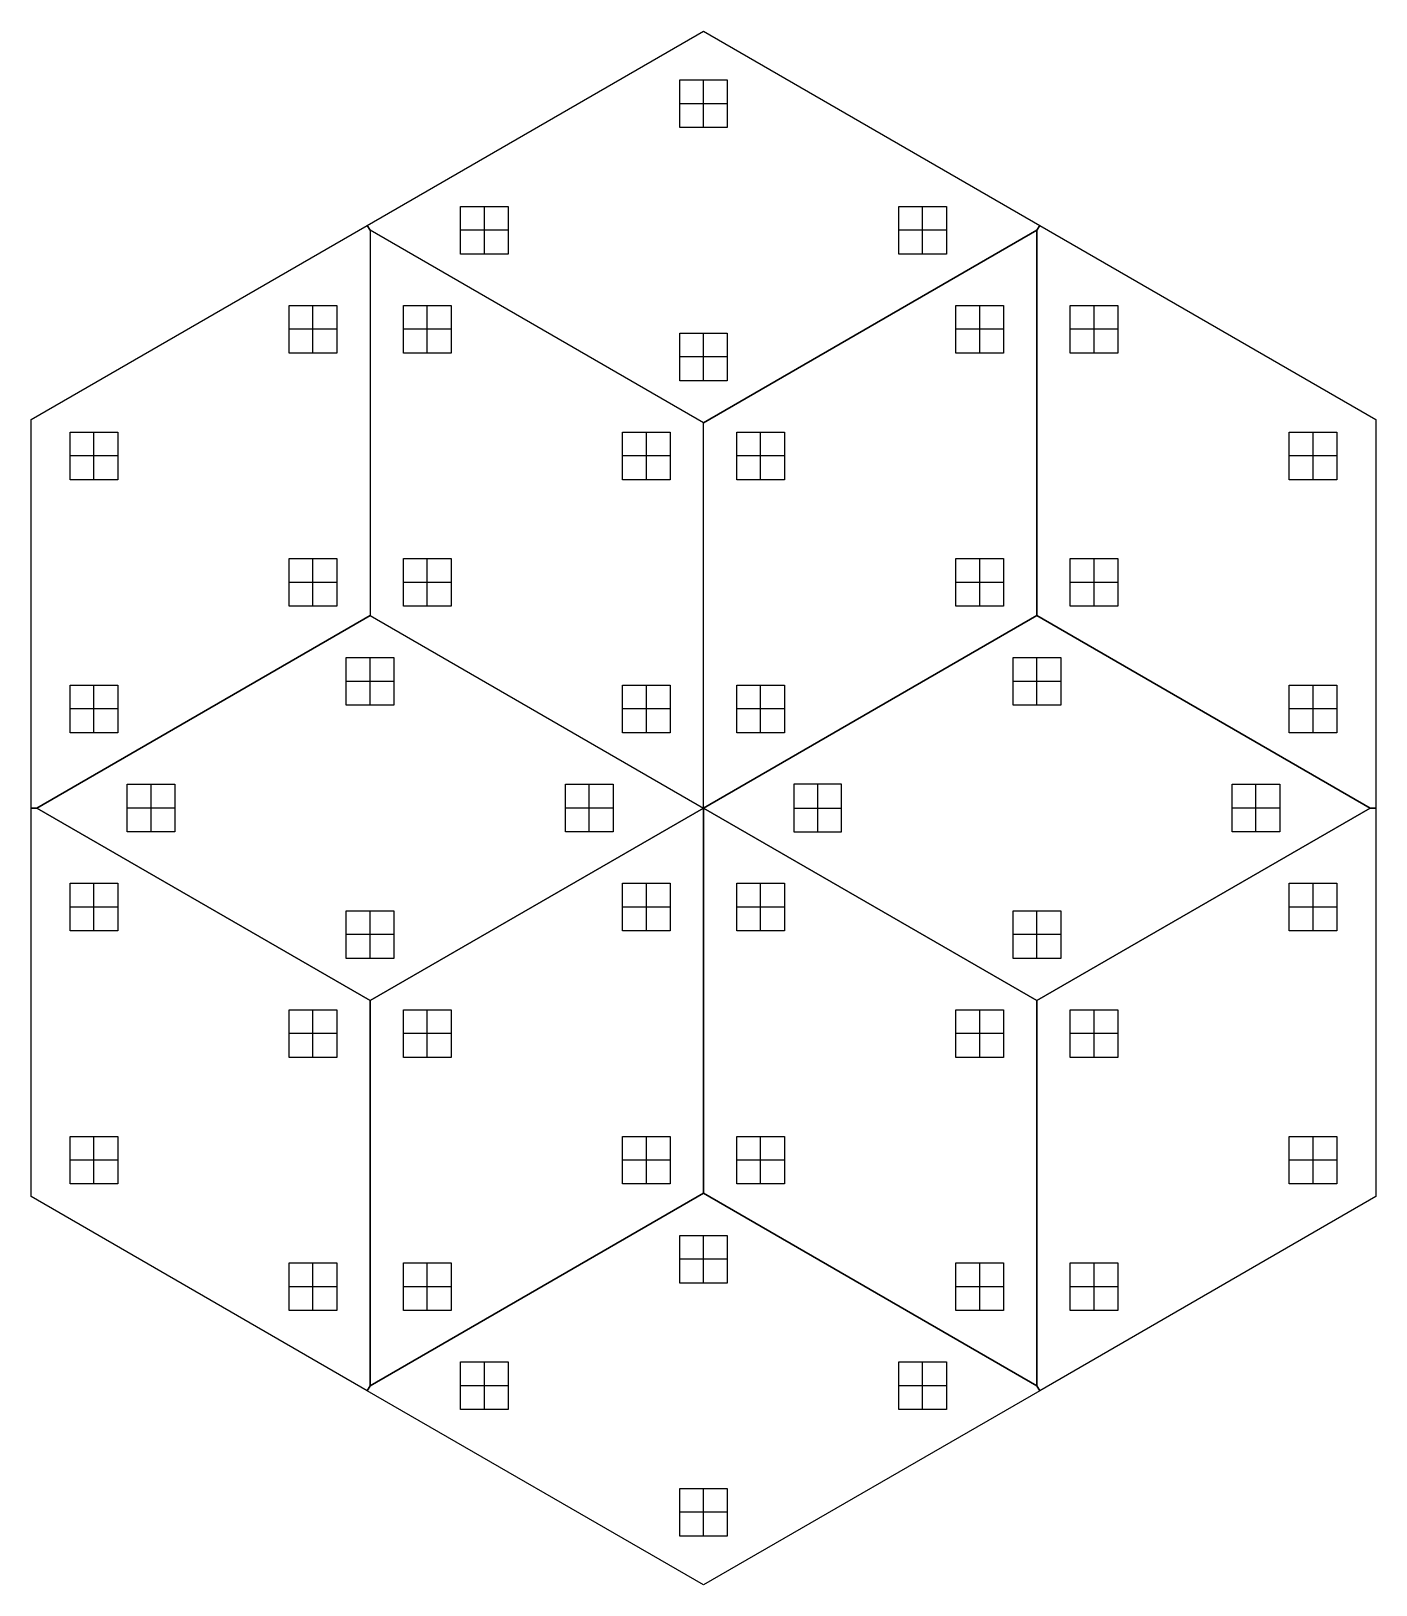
# Model space of a CAD drawing. Header units: millimetres. Extents: x 0 to 141, y 0 to 163.
import ezdxf

# ---------------------------------------------------------------- set-up
doc = ezdxf.new("R2010")
doc.units = ezdxf.units.MM

# ---------------------------------------------------------------- blocks, each defined once
blk = doc.blocks.new('Light')
at = {"color": 0}
blk.add_lwpolyline([(-2.5, -2.5), (-2.5, 2.5), (2.5, 2.5), (2.5, -2.5)], close=True, dxfattribs=at)
at = {"layer": 'Defpoints'}
for p, q in [((0, 2.5), (0, -2.5)), ((-2.5, 0), (2.5, 0))]:
    blk.add_line(p, q, dxfattribs=at)

msp = doc.modelspace()

# ---------------------------------------------------------------- linework, layer by layer
at = {"color": 1}
for points in [[(70.6, 121.94), (35.6, 142.14), (35.3, 142.66), (70.6, 163.04), (105.9, 142.66), (105.6, 142.14), (70.6, 121.94)], [(0, 81.52), (0, 122.28), (35.3, 142.66), (35.6, 142.14), (35.6, 101.73), (0.6, 81.52), (0, 81.52)], [(70.6, 81.52), (70.6, 121.94), (105.6, 142.14), (105.6, 101.73), (70.6, 81.52)], [(105.6, 101.73), (105.6, 142.14), (105.9, 142.66), (141.2, 122.28), (141.2, 81.52), (140.6, 81.52), (105.6, 101.73)], [(0.6, 81.52), (35.6, 101.73), (70.6, 81.52), (35.6, 61.31), (0.6, 81.52)], [(70.6, 81.52), (105.6, 101.73), (140.6, 81.52), (105.6, 61.31), (70.6, 81.52)], [(0, 40.76), (0, 81.52), (0.6, 81.52), (35.6, 61.31), (35.6, 20.9), (35.3, 20.38), (0, 40.76)], [(70.6, 81.52), (70.6, 41.11), (35.6, 20.9), (35.6, 61.31), (70.6, 81.52)], [(70.6, 81.52), (105.6, 61.31), (105.6, 20.9), (70.6, 41.11), (70.6, 81.52)], [(141.2, 81.52), (141.2, 40.76), (105.9, 20.38), (105.6, 20.9), (105.6, 61.31), (140.6, 81.52), (141.2, 81.52)], [(70.6, 41.11), (105.6, 20.9), (105.9, 20.38), (70.6, 0), (35.3, 20.38), (35.6, 20.9), (70.6, 41.11)]]:
    msp.add_lwpolyline(points, dxfattribs=at)

# ---------------------------------------------------------------- block references
at = {"color": 2, "rotation": 180}
for p in [(70.6, 155.42), (47.6, 142.14), (93.6, 142.14), (29.6, 131.75), (41.6, 131.75), (99.6, 131.75), (111.6, 131.75), (70.6, 128.86), (6.6, 118.47), (64.6, 118.47), (76.6, 118.47), (134.6, 118.47), (29.6, 105.19), (41.6, 105.19), (99.6, 105.19), (111.6, 105.19), (35.6, 94.8), (105.6, 94.8), (6.6, 91.91), (64.6, 91.91), (76.6, 91.91), (134.6, 91.91), (12.6, 81.52), (58.6, 81.52), (128.6, 81.52), (6.6, 71.13), (64.6, 71.13), (76.6, 71.13), (134.6, 71.13), (35.6, 68.24), (105.6, 68.24), (29.6, 57.85), (41.6, 57.85), (99.6, 57.85), (111.6, 57.85), (6.6, 44.57), (64.6, 44.57), (76.6, 44.57), (134.6, 44.57), (70.6, 34.18), (29.6, 31.29), (41.6, 31.29), (99.6, 31.29), (111.6, 31.29), (47.6, 20.9), (93.6, 20.9), (70.6, 7.62)]:
    msp.add_blockref('Light', p, dxfattribs=at)
at = {"color": 2, "xscale": -1, "rotation": 180}
msp.add_blockref('Light', (82.6, 81.52), dxfattribs=at)

doc.saveas('drawing.dxf')
